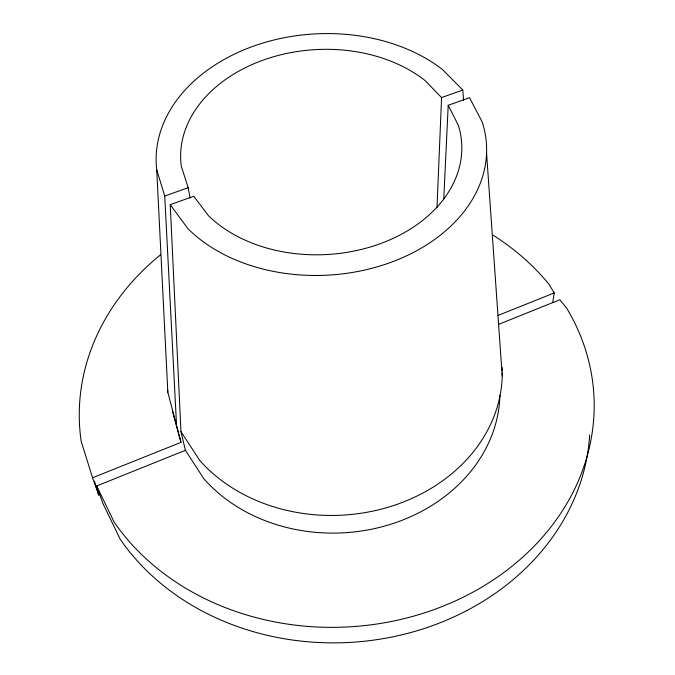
<?xml version="1.0" encoding="UTF-8"?>
<svg xmlns="http://www.w3.org/2000/svg" width="675" height="675" viewBox="0 0 675 675"><rect width="100%" height="100%" fill="white"/><g stroke="black" fill="none" stroke-linecap="round" stroke-linejoin="round"><path stroke-width="1.01" d="M436.987 207.773L441.577 97.571L425.073 80.561A140.349 102.862 -3.5 0 0 264.305 59.712A140.349 102.862 -3.5 0 0 181.288 166.227L188.19 187.684L190.063 198.037M443.77 198.889L448.208 105.3L469.513 97.681L482.161 121.905A164.987 120.985 -3.4 0 1 390.251 262.575A164.987 120.985 -3.4 0 1 187.928 228.682L170.235 204.677L193.793 196.256L208.558 215.797A140.307 102.811 -3.4 0 0 379.747 243.878A140.307 102.811 -3.4 0 0 458.367 125.373L448.208 105.3M552.758 302.24L554.251 292.925L548.91 284.192A257.31 217.358 -3.5 0 0 493.003 235.153M589.672 434.919A252.011 214.903 -3.4 0 1 397.06 635.917A252.011 214.903 -3.4 0 1 120.082 539.038L102.87 503.356L96.677 485.975L185.414 450.292L203.858 478.752A163.865 137.843 -3.4 0 0 385.206 525.901A163.865 137.843 -3.4 0 0 499.913 395.364M498.597 324.363L559.87 299.725L566.612 308.095A257.259 217.257 -3.4 0 1 459.093 599.181A257.259 217.257 -3.4 0 1 114.142 522.112L96.677 485.975M94.416 481.191L98.803 495.256L92.551 477.773L180.984 442.37L167.839 392.285A167.358 139.362 -3.5 0 1 167.628 390.218M498.007 315.444L554.251 292.925M176.462 423.655L164.734 196.028L188.19 187.684M441.577 97.571L462.797 90.028L463.556 100.508M462.797 90.028L442.597 69.609A165.029 121.044 -3.5 0 0 254.686 45.731A165.029 121.044 -3.5 0 0 156.718 169.813L167.839 392.285M170.235 204.677L180.968 431.663L199.749 460.451A167.316 139.303 -3.4 0 0 386.817 507.625A167.316 139.303 -3.4 0 0 502.259 372.802M92.551 477.773L81.152 441.18A257.31 217.358 -3.5 0 1 160.642 254.711M156.718 169.813L164.734 196.028M172.463 411.345L180.984 442.37M180.968 431.663L185.414 450.292M486.565 153.174L502.217 375.924M502.132 367.58A167.316 139.303 -3.4 0 1 502.234 370.71"/></g></svg>
